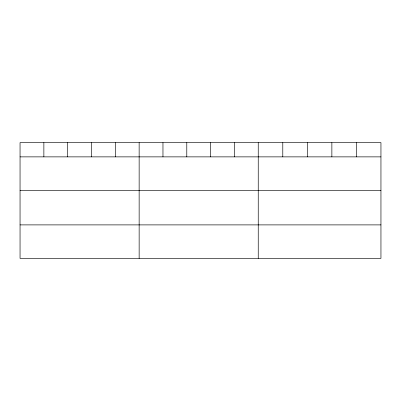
<?xml version="1.0" encoding="UTF-8"?>
<svg xmlns="http://www.w3.org/2000/svg" width="401" height="401" viewBox="0 0 401 401"><rect width="100%" height="100%" fill="white"/><g stroke="black" fill="none" stroke-linecap="round" stroke-linejoin="round"><path stroke-width="0.6" d="M380.95 156.871L380.95 258.394L20.05 258.394L20.05 142.606L380.95 142.606L380.95 156.871L20.05 156.871M20.05 190.375L380.95 190.375M20.05 224.891L380.95 224.891M356.409 142.606L356.409 156.871M331.868 142.606L331.868 156.871M307.326 142.606L307.326 156.871M282.785 142.606L282.785 156.871M258.244 142.606L258.244 258.394M234.425 142.606L234.425 156.871M210.605 142.606L210.605 156.871M186.786 142.606L186.786 156.871M162.966 142.606L162.966 156.871M139.147 142.606L139.147 258.394M115.328 142.606L115.328 156.871M91.508 142.606L91.508 156.871M67.689 142.606L67.689 156.871M43.869 142.606L43.869 156.871"/></g></svg>
